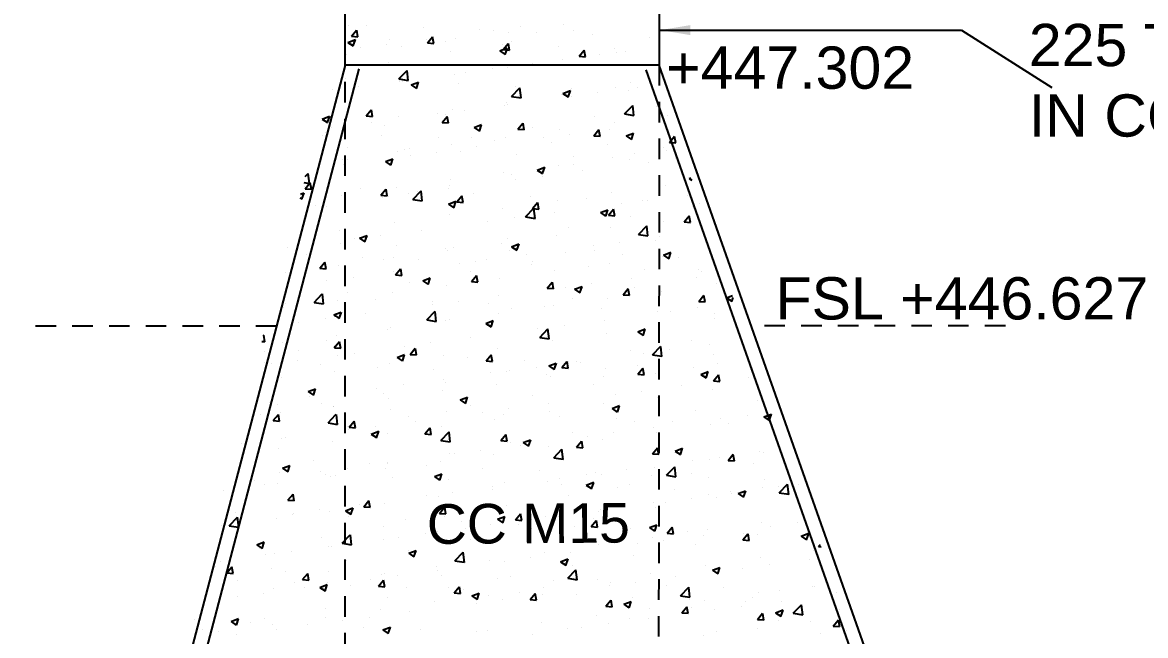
# Model space of a CAD drawing. Header units: metres. Extents: x 323 to 450, y 282 to 479.
# Drawn here: x 360.17 to 367.11, y 295.3 to 299.09 of the extents above; entities that cross this region are included whole.
import ezdxf

# ---------------------------------------------------------------- set-up
doc = ezdxf.new("R2010")
doc.units = ezdxf.units.M
doc.header["$MEASUREMENT"] = 0
doc.linetypes.add('HIDDEN', pattern=[9.525, 6.35, -3.175])
for name, color, linetype in [('DIMENSION', 255, 'Continuous'), ('DRAWING', 7, 'Continuous'), ('HATCH', 7, 'Continuous'), ('TEXT', 255, 'Continuous')]:
    doc.layers.add(name, color=color, linetype=linetype)
doc.styles.get("Standard").update_dxf_attribs({"font": 'arial.ttf'})
doc.dimstyles.get("Standard").update_dxf_attribs({"dimtxt": 0.18, "dimasz": 0.1875, "dimexe": 0.18, "dimexo": 0.0625, "dimgap": 0.09, "dimtad": 0, "dimtih": 1, "dimtoh": 1, "dimdec": 4, "dimzin": 0, "dimdsep": 46, "dimtxsty": 'Standard', "dimcen": 0.09, "dimadec": 0, "dimazin": 0, "dimtfac": 1, "dimtdec": 4, "dimtofl": 0, "dimtmove": 0, "dimatfit": 3, "dimfxl": 1, "dimtolj": 1, "dimtzin": 0, "dimarcsym": 0})

msp = doc.modelspace()

# ---------------------------------------------------------------- linework, layer by layer
at = {"layer": 'DRAWING', "linetype": 'HIDDEN', "ltscale": 0.02}
for p, q in [((362.16654, 291.32703), (362.16654, 298.82224)), ((364.10803, 298.82224), (364.09926, 291.32703))]:
    msp.add_line(p, q, dxfattribs=at)
at = {"layer": 'DRAWING', "ltscale": 0.02}
msp.add_lwpolyline([(362.16654, 299.33029), (364.10803, 299.33029), (364.10803, 298.82224), (362.16654, 298.82224)], close=True, dxfattribs=at)
for points in [[(362.16654, 298.82224), (360.19596, 291.32703)], [(362.25175, 298.79983), (360.28118, 291.30463)], [(366.75482, 291.32703), (364.10803, 298.82224)], [(366.67281, 291.29807), (364.02601, 298.79327)]]:
    msp.add_lwpolyline(points, dxfattribs=at)
at = {"layer": 'DRAWING', "linetype": 'HIDDEN', "ltscale": 0.02}
for points in [[(361.74252, 297.20946), (360.17249, 297.20946)], [(366.24699, 297.21114), (364.67695, 297.21114)]]:
    msp.add_lwpolyline(points, dxfattribs=at)
at = {"layer": 'HATCH', "ltscale": 0.02}
for p, q in [((363.51793, 299.07453), (363.51793, 299.07453)), ((362.1855, 299.06843), (362.1855, 299.06843)), ((362.20631, 299.00013), (362.23781, 299.03767)), ((362.24576, 298.99622), (362.2382, 299.03717)), ((362.30169, 299.06912), (362.30169, 299.06912)), ((362.65042, 299.05438), (362.65042, 299.05438)), ((362.99916, 299.03965), (362.99916, 299.03965)), ((363.08401, 299.03641), (363.08401, 299.03641)), ((363.17862, 299.02555), (363.17862, 299.02555)), ((363.24756, 299.05794), (363.24756, 299.05794)), ((363.34789, 299.02492), (363.34789, 299.02492)), ((363.57795, 299.036), (363.57795, 299.036)), ((363.69663, 299.01018), (363.69663, 299.01018)), ((362.18422, 298.96268), (362.22996, 298.98024)), ((362.18422, 298.96268), (362.21672, 298.94076)), ((362.20631, 299.00013), (362.24536, 298.99672)), ((362.21711, 298.94026), (362.23036, 298.97974)), ((362.42402, 298.94952), (362.42402, 298.94952)), ((362.43943, 298.98137), (362.43943, 298.98137)), ((362.51323, 298.93773), (362.51323, 298.93773)), ((362.67144, 298.9821), (362.67144, 298.9821)), ((362.67488, 298.95914), (362.70638, 298.99667)), ((362.67488, 298.95914), (362.71393, 298.95572)), ((362.71433, 298.95522), (362.70677, 298.99617)), ((362.78816, 298.96663), (362.78816, 298.96663)), ((362.84865, 298.98373), (362.84865, 298.98373)), ((363.1369, 298.9519), (363.1369, 298.9519)), ((363.14345, 298.91814), (363.17495, 298.95568)), ((363.1829, 298.91423), (363.17535, 298.95517)), ((363.19696, 298.97061), (363.19696, 298.97061)), ((363.48563, 298.93716), (363.48563, 298.93716)), ((364.04536, 298.99545), (364.04536, 298.99545)), ((362.17392, 298.88875), (362.17392, 298.88875)), ((362.26048, 298.92799), (362.26048, 298.92799)), ((362.81598, 298.90521), (362.81598, 298.90521)), ((363.12307, 298.91036), (363.16881, 298.92792)), ((363.12307, 298.91036), (363.15556, 298.88844)), ((363.14346, 298.91814), (363.1825, 298.91473)), ((363.15596, 298.88794), (363.16921, 298.92742)), ((363.61203, 298.87715), (363.64352, 298.91468)), ((363.61203, 298.87715), (363.65107, 298.87373)), ((363.65147, 298.87323), (363.64392, 298.91418)), ((363.73569, 298.88717), (363.73569, 298.88717)), ((363.83437, 298.92243), (363.83437, 298.92243)), ((363.8454, 298.90306), (363.8454, 298.90306)), ((363.89924, 298.9087), (363.89924, 298.9087)), ((362.435, 298.83981), (362.435, 298.83981)), ((363.0757, 298.80028), (363.0757, 298.80028)), ((363.17068, 298.80808), (363.17068, 298.80808)), ((363.32312, 298.83286), (363.32312, 298.83286)), ((363.50998, 298.85706), (363.50998, 298.85706)), ((362.17171, 298.73705), (362.17171, 298.73705)), ((362.49841, 298.73656), (362.54929, 298.78959)), ((362.49841, 298.73656), (362.55651, 298.72755)), ((362.55691, 298.72707), (362.54969, 298.78912)), ((362.8407, 298.76626), (362.8407, 298.76626)), ((362.91216, 298.77875), (362.91216, 298.77875)), ((362.08862, 298.67033), (362.08862, 298.67033)), ((362.16598, 298.67128), (362.16598, 298.67128)), ((362.25216, 298.69186), (362.25216, 298.69186)), ((362.49958, 298.72443), (362.49958, 298.72443)), ((362.50528, 298.72026), (362.50528, 298.72026)), ((362.52045, 298.72232), (362.52045, 298.72232)), ((362.57417, 298.69966), (362.61991, 298.71722)), ((362.57417, 298.69966), (362.60666, 298.67774)), ((362.60706, 298.67724), (362.62031, 298.71672)), ((362.86918, 298.70758), (362.86918, 298.70758)), ((363.19562, 298.62843), (363.2465, 298.68146)), ((363.21792, 298.69285), (363.21792, 298.69285)), ((363.25412, 298.61894), (363.2469, 298.68099)), ((363.51301, 298.64734), (363.55876, 298.6649)), ((363.54591, 298.62492), (363.55915, 298.6644)), ((363.56665, 298.67811), (363.56665, 298.67811)), ((363.83746, 298.68559), (363.83746, 298.68559)), ((363.91539, 298.66338), (363.91539, 298.66338)), ((363.93196, 298.71161), (363.93196, 298.71161)), ((363.9748, 298.68361), (363.9748, 298.68361)), ((363.16273, 298.59061), (363.16273, 298.59061)), ((363.19562, 298.62843), (363.25372, 298.61942)), ((363.50204, 298.63959), (363.50204, 298.63959)), ((363.51301, 298.64734), (363.54551, 298.62542)), ((363.55098, 298.64622), (363.55098, 298.64622)), ((363.56384, 298.62951), (363.56384, 298.62951)), ((363.72738, 298.65104), (363.72738, 298.65104)), ((362.29696, 298.50874), (362.32845, 298.54628)), ((362.3364, 298.50482), (362.32885, 298.54577)), ((362.7403, 298.52109), (362.7403, 298.52109)), ((362.83276, 298.54879), (362.83276, 298.54879)), ((362.90384, 298.54262), (362.90384, 298.54262)), ((363.15126, 298.57519), (363.15126, 298.57519)), ((363.16999, 298.58082), (363.16999, 298.58082)), ((363.89282, 298.5203), (363.94371, 298.57333)), ((363.89282, 298.5203), (363.95092, 298.51129)), ((363.95132, 298.51081), (363.94411, 298.57286)), ((364.08849, 298.56817), (364.08849, 298.56817)), ((362.02527, 298.48896), (362.07101, 298.50651)), ((362.02527, 298.48896), (362.05776, 298.46704)), ((362.05816, 298.46654), (362.07141, 298.50602)), ((362.15804, 298.45381), (362.15804, 298.45381)), ((362.29696, 298.50874), (362.336, 298.50533)), ((362.32772, 298.46677), (362.32772, 298.46677)), ((362.40803, 298.45003), (362.40803, 298.45003)), ((362.49734, 298.50279), (362.49734, 298.50279)), ((362.76553, 298.46775), (362.79702, 298.50528)), ((362.76553, 298.46775), (362.80457, 298.46433)), ((362.78901, 298.51542), (362.78901, 298.51542)), ((362.80497, 298.46383), (362.79742, 298.50478)), ((362.96411, 298.43664), (363.00986, 298.4542)), ((362.99701, 298.41422), (363.01025, 298.4537)), ((363.2341, 298.42675), (363.26559, 298.46429)), ((363.27354, 298.42283), (363.26599, 298.46378)), ((363.70751, 298.50278), (363.70751, 298.50278)), ((363.82951, 298.46811), (363.82951, 298.46811)), ((364.15949, 298.50994), (364.15949, 298.50994)), ((362.02704, 298.38463), (362.02704, 298.38463)), ((362.0445, 298.40323), (362.0445, 298.40323)), ((362.0803, 298.4342), (362.0803, 298.4342)), ((362.39323, 298.38849), (362.39323, 298.38849)), ((362.96411, 298.43664), (362.99661, 298.41472)), ((363.2341, 298.42675), (363.27315, 298.42334)), ((363.32653, 298.43738), (363.32653, 298.43738)), ((363.4941, 298.42212), (363.4941, 298.42212)), ((363.55552, 298.39338), (363.55552, 298.39338)), ((363.70267, 298.38576), (363.73416, 298.42329)), ((363.70267, 298.38576), (363.74172, 298.38234)), ((363.74211, 298.38184), (363.73456, 298.42279)), ((363.80294, 298.42595), (363.80294, 298.42595)), ((363.90296, 298.38432), (363.9487, 298.40188)), ((363.90296, 298.38432), (363.93546, 298.3624)), ((363.93585, 298.3619), (363.9491, 298.40138)), ((364.17124, 298.34476), (364.20273, 298.3823)), ((364.21068, 298.34084), (364.20313, 298.38179)), ((362.18224, 298.31548), (362.18224, 298.31548)), ((362.74197, 298.37376), (362.74197, 298.37376)), ((362.82481, 298.33131), (362.82481, 298.33131)), ((362.94554, 298.37198), (362.94554, 298.37198)), ((362.9794, 298.31753), (362.9794, 298.31753)), ((363.0907, 298.35902), (363.0907, 298.35902)), ((363.15479, 298.37313), (363.15479, 298.37313)), ((363.39198, 298.37185), (363.39198, 298.37185)), ((363.43944, 298.34429), (363.43944, 298.34429)), ((363.78817, 298.32956), (363.78817, 298.32956)), ((364.13691, 298.31482), (364.13691, 298.31482)), ((364.17124, 298.34476), (364.21029, 298.34135)), ((362.18358, 298.24119), (362.18358, 298.24119)), ((362.41521, 298.22593), (362.46096, 298.24349)), ((362.44811, 298.20352), (362.46135, 298.24299)), ((362.4894, 298.28532), (362.4894, 298.28532)), ((362.53098, 298.30074), (362.53098, 298.30074)), ((362.56456, 298.30659), (362.56456, 298.30659)), ((362.56844, 298.26343), (362.56844, 298.26343)), ((362.73198, 298.28496), (362.73198, 298.28496)), ((362.87971, 298.28601), (362.87971, 298.28601)), ((363.22845, 298.27127), (363.22845, 298.27127)), ((363.57718, 298.25654), (363.57718, 298.25654)), ((363.82157, 298.25064), (363.82157, 298.25064)), ((363.92592, 298.2418), (363.92592, 298.2418)), ((363.957, 298.27416), (363.957, 298.27416)), ((364.15154, 298.29246), (364.15154, 298.29246)), ((364.2072, 298.24414), (364.2072, 298.24414)), ((362.15009, 298.23633), (362.15009, 298.23633)), ((362.15586, 298.20911), (362.15586, 298.20911)), ((362.41521, 298.22593), (362.44771, 298.20402)), ((363.35406, 298.17361), (363.3998, 298.19117)), ((363.35406, 298.17361), (363.38656, 298.1517)), ((363.38695, 298.1512), (363.4002, 298.19067)), ((363.48615, 298.20464), (363.48615, 298.20464)), ((363.57602, 298.20876), (363.57602, 298.20876)), ((364.04366, 298.22261), (364.04366, 298.22261)), ((361.92041, 298.13416), (361.9387, 298.15322)), ((361.94632, 298.0907), (361.9391, 298.15275)), ((362.81687, 298.11384), (362.81687, 298.11384)), ((363.14685, 298.15566), (363.14685, 298.15566)), ((363.19504, 298.14337), (363.19504, 298.14337)), ((363.22012, 298.11419), (363.22012, 298.11419)), ((363.38366, 298.13572), (363.38366, 298.13572)), ((363.63108, 298.16829), (363.63108, 298.16829)), ((364.29291, 298.12129), (364.30353, 298.12537)), ((364.29291, 298.12129), (364.30874, 298.11061)), ((361.8917, 298.02498), (361.91206, 298.03279)), ((361.89921, 297.99281), (361.91245, 298.03229)), ((361.91055, 298.09667), (361.94592, 298.09118)), ((361.91453, 298.07116), (361.91453, 298.07116)), ((361.91903, 298.05835), (361.95052, 298.09588)), ((361.91903, 298.05835), (361.95808, 298.05493)), ((361.95847, 298.05443), (361.95092, 298.09538)), ((362.26326, 298.05643), (362.26326, 298.05643)), ((362.3876, 298.01735), (362.41909, 298.05488)), ((362.42704, 298.01343), (362.41949, 298.05438)), ((362.48145, 298.06784), (362.48145, 298.06784)), ((362.58502, 297.99206), (362.63591, 298.04509)), ((362.612, 298.04169), (362.612, 298.04169)), ((362.64352, 297.98257), (362.6363, 298.04462)), ((362.80754, 298.05987), (362.80754, 298.05987)), ((362.81405, 298.07797), (362.81405, 298.07797)), ((363.81362, 298.03317), (363.81362, 298.03317)), ((364.1436, 298.07499), (364.1436, 298.07499)), ((361.8857, 298.00215), (361.89881, 297.99331)), ((362.14215, 298.01886), (362.14215, 298.01886)), ((362.3876, 298.01735), (362.42665, 298.01393)), ((362.39658, 298.00577), (362.39658, 298.00577)), ((362.43307, 298.01257), (362.43307, 298.01257)), ((362.56012, 298.0273), (362.56012, 298.0273)), ((362.58502, 297.99206), (362.64312, 297.98305)), ((362.80516, 297.96291), (362.8509, 297.98047)), ((362.80516, 297.96291), (362.83766, 297.94099)), ((362.83805, 297.94049), (362.8513, 297.97997)), ((362.85617, 297.97636), (362.88766, 298.01389)), ((362.85617, 297.97636), (362.89522, 297.97294)), ((362.89561, 297.97244), (362.88806, 298.01339)), ((362.96073, 298.02696), (362.96073, 298.02696)), ((363.30947, 298.01222), (363.30947, 298.01222)), ((363.32474, 297.93536), (363.35624, 297.97289)), ((363.36419, 297.93144), (363.35663, 297.97239)), ((363.47821, 297.98717), (363.47821, 297.98717)), ((363.6582, 297.99749), (363.6582, 297.99749)), ((363.8718, 297.96495), (363.8718, 297.96495)), ((364.00694, 297.98275), (364.00694, 297.98275)), ((364.03534, 297.98648), (364.03534, 297.98648)), ((364.28276, 298.01905), (364.28276, 298.01905)), ((364.35567, 297.96802), (364.35567, 297.96802)), ((361.984, 297.95145), (361.984, 297.95145)), ((362.05209, 297.94718), (362.05209, 297.94718)), ((362.80893, 297.89637), (362.80893, 297.89637)), ((363.1389, 297.93819), (363.1389, 297.93819)), ((363.28223, 297.88393), (363.33311, 297.93696)), ((363.32474, 297.93536), (363.36379, 297.93195)), ((363.34073, 297.87444), (363.33351, 297.93648)), ((363.45922, 297.91063), (363.45922, 297.91063)), ((363.74401, 297.91059), (363.78975, 297.92815)), ((363.74401, 297.91059), (363.7765, 297.88867)), ((363.7769, 297.88817), (363.79015, 297.92765)), ((363.79331, 297.89437), (363.82481, 297.9319)), ((363.79331, 297.89437), (363.83236, 297.89095)), ((363.83276, 297.89045), (363.8252, 297.9314)), ((364.31102, 297.94977), (364.31102, 297.94977)), ((362.47351, 297.85037), (362.47351, 297.85037)), ((363.04826, 297.85653), (363.04826, 297.85653)), ((363.2118, 297.87806), (363.2118, 297.87806)), ((363.28223, 297.88393), (363.34033, 297.87492)), ((363.93003, 297.88437), (363.93003, 297.88437)), ((363.97943, 297.7758), (364.03032, 297.82883)), ((364.03793, 297.76631), (364.03072, 297.82835)), ((364.13566, 297.85752), (364.13566, 297.85752)), ((364.26188, 297.85337), (364.29338, 297.8909)), ((364.26188, 297.85337), (364.30093, 297.84996)), ((364.30133, 297.84945), (364.29377, 297.8904)), ((362.13421, 297.80139), (362.13421, 297.80139)), ((362.25626, 297.75221), (362.302, 297.76977)), ((362.28915, 297.72979), (362.3024, 297.76927)), ((362.38827, 297.76964), (362.38827, 297.76964)), ((362.63568, 297.80221), (362.63568, 297.80221)), ((363.47026, 297.7697), (363.47026, 297.7697)), ((363.54905, 297.81897), (363.54905, 297.81897)), ((363.80568, 297.8157), (363.80568, 297.8157)), ((363.97943, 297.7758), (364.03754, 297.76679)), ((364.1109, 297.76139), (364.1109, 297.76139)), ((361.81215, 297.69379), (361.81215, 297.69379)), ((362.13605, 297.7226), (362.13605, 297.7226)), ((362.22472, 297.74811), (362.22472, 297.74811)), ((362.25626, 297.75221), (362.28876, 297.73029)), ((362.48478, 297.70787), (362.48478, 297.70787)), ((362.78708, 297.68818), (362.78708, 297.68818)), ((362.83352, 297.69313), (362.83352, 297.69313)), ((363.13096, 297.72072), (363.13096, 297.72072)), ((363.16807, 297.75358), (363.16807, 297.75358)), ((363.19511, 297.69989), (363.24085, 297.71745)), ((363.19511, 297.69989), (363.2276, 297.67797)), ((363.228, 297.67747), (363.24125, 297.71695)), ((363.69994, 297.70729), (363.69994, 297.70729)), ((363.86349, 297.72882), (363.86349, 297.72882)), ((364.08657, 297.74093), (364.08657, 297.74093)), ((361.92505, 297.64959), (361.92505, 297.64959)), ((362.27379, 297.63485), (362.27379, 297.63485)), ((362.4061, 297.62278), (362.4061, 297.62278)), ((362.46557, 297.6329), (362.46557, 297.6329)), ((362.62252, 297.62012), (362.62252, 297.62012)), ((362.80098, 297.6789), (362.80098, 297.6789)), ((363.03995, 297.6204), (363.03995, 297.6204)), ((363.18225, 297.6784), (363.18225, 297.6784)), ((363.28736, 297.65297), (363.28736, 297.65297)), ((363.53099, 297.66367), (363.53099, 297.66367)), ((363.70558, 297.67554), (363.70558, 297.67554)), ((363.87972, 297.64893), (363.87972, 297.64893)), ((364.12771, 297.64004), (364.12771, 297.64004)), ((364.13396, 297.64757), (364.1797, 297.66513)), ((364.13396, 297.64757), (364.16645, 297.62565)), ((364.16685, 297.62515), (364.18009, 297.66463)), ((364.22846, 297.6342), (364.22846, 297.6342)), ((362.00967, 297.56695), (362.04117, 297.60449)), ((362.00967, 297.56695), (362.04872, 297.56354)), ((362.02512, 297.55739), (362.02512, 297.55739)), ((362.04912, 297.56304), (362.04156, 297.60399)), ((362.12626, 297.58392), (362.12626, 297.58392)), ((362.47824, 297.52596), (362.50974, 297.56349)), ((362.51769, 297.52204), (362.51013, 297.56299)), ((362.87641, 297.59887), (362.87641, 297.59887)), ((362.97126, 297.60538), (362.97126, 297.60538)), ((363.31999, 297.59065), (363.31999, 297.59065)), ((363.3246, 297.61014), (363.3246, 297.61014)), ((363.46232, 297.55222), (363.46232, 297.55222)), ((363.66873, 297.57591), (363.66873, 297.57591)), ((363.79774, 297.59822), (363.79774, 297.59822)), ((364.01746, 297.56118), (364.01746, 297.56118)), ((364.35162, 297.55805), (364.35162, 297.55805)), ((364.3662, 297.54644), (364.3662, 297.54644)), ((361.79629, 297.54209), (361.79629, 297.54209)), ((362.05287, 297.49045), (362.05287, 297.49045)), ((362.21641, 297.51198), (362.21641, 297.51198)), ((362.46383, 297.54455), (362.46383, 297.54455)), ((362.47824, 297.52596), (362.51729, 297.52254)), ((362.56263, 297.47935), (362.56263, 297.47935)), ((362.64621, 297.48919), (362.69195, 297.50674)), ((362.64621, 297.48919), (362.6787, 297.46727)), ((362.6791, 297.46677), (362.69235, 297.50625)), ((362.94362, 297.54474), (362.94362, 297.54474)), ((362.94681, 297.48496), (362.97831, 297.5225)), ((362.94681, 297.48496), (362.98586, 297.48155)), ((362.98626, 297.48105), (362.9787, 297.522)), ((363.12302, 297.50324), (363.12302, 297.50324)), ((363.41538, 297.44397), (363.44688, 297.4815)), ((363.45483, 297.44005), (363.44727, 297.481)), ((363.93904, 297.50373), (363.93904, 297.50373)), ((364.33606, 297.51231), (364.33606, 297.51231)), ((361.97443, 297.35569), (362.02531, 297.40872)), ((362.03293, 297.3462), (362.02571, 297.40824)), ((362.18165, 297.41395), (362.18165, 297.41395)), ((362.45762, 297.41542), (362.45762, 297.41542)), ((362.79304, 297.46142), (362.79304, 297.46142)), ((363.41539, 297.44397), (363.45443, 297.44055)), ((363.52809, 297.44963), (363.52809, 297.44963)), ((363.58506, 297.43687), (363.6308, 297.45442)), ((363.58506, 297.43687), (363.61755, 297.41495)), ((363.61795, 297.41445), (363.63119, 297.45393)), ((363.69163, 297.47116), (363.69163, 297.47116)), ((363.88396, 297.40298), (363.91545, 297.44051)), ((363.9234, 297.39906), (363.91585, 297.44001)), ((363.95508, 297.44692), (363.95508, 297.44692)), ((364.11977, 297.42257), (364.11977, 297.42257)), ((364.45907, 297.47155), (364.45907, 297.47155)), ((361.80067, 297.34855), (361.80067, 297.34855)), ((361.97443, 297.35569), (362.03253, 297.34668)), ((362.00608, 297.39054), (362.00608, 297.39054)), ((362.11832, 297.36644), (362.11832, 297.36644)), ((362.35481, 297.3758), (362.35481, 297.3758)), ((362.70355, 297.36107), (362.70355, 297.36107)), ((362.70455, 297.34121), (362.70455, 297.34121)), ((362.86809, 297.36274), (362.86809, 297.36274)), ((363.05228, 297.34633), (363.05228, 297.34633)), ((363.11551, 297.39531), (363.11551, 297.39531)), ((363.57409, 297.38152), (363.57409, 297.38152)), ((363.78979, 297.38075), (363.78979, 297.38075)), ((363.88396, 297.40298), (363.923, 297.39956)), ((364.35253, 297.36198), (364.38402, 297.39951)), ((364.35253, 297.36198), (364.39157, 297.35856)), ((364.39197, 297.35806), (364.38442, 297.39901)), ((364.5239, 297.38455), (364.56022, 297.39849)), ((364.5239, 297.38455), (364.5564, 297.36263)), ((364.55679, 297.36213), (364.56472, 297.38574)), ((361.78834, 297.32462), (361.78834, 297.32462)), ((362.09731, 297.27848), (362.10756, 297.28242)), ((362.09731, 297.27848), (362.10756, 297.27157)), ((362.10756, 297.28242), (362.14305, 297.29604)), ((362.10756, 297.27157), (362.1298, 297.25656)), ((362.1302, 297.25607), (362.14345, 297.29554)), ((362.29197, 297.28689), (362.29197, 297.28689)), ((362.67163, 297.24756), (362.72252, 297.30059)), ((362.73013, 297.23807), (362.72292, 297.30011)), ((363.11507, 297.28577), (363.11507, 297.28577)), ((363.19311, 297.31612), (363.19311, 297.31612)), ((363.40102, 297.3316), (363.40102, 297.3316)), ((363.45438, 297.33475), (363.45438, 297.33475)), ((363.74975, 297.31686), (363.74975, 297.31686)), ((364.09849, 297.30213), (364.09849, 297.30213)), ((364.17977, 297.30039), (364.17977, 297.30039)), ((364.34331, 297.32192), (364.34331, 297.32192)), ((364.44722, 297.28739), (364.44722, 297.28739)), ((361.88101, 297.23279), (361.88101, 297.23279)), ((362.04455, 297.25432), (362.04455, 297.25432)), ((362.67163, 297.24756), (362.72973, 297.23855)), ((362.7851, 297.24395), (362.7851, 297.24395)), ((362.81213, 297.25073), (362.81213, 297.25073)), ((363.03616, 297.22616), (363.0819, 297.24372)), ((363.03616, 297.22616), (363.06865, 297.20424)), ((363.06905, 297.20375), (363.08229, 297.24322)), ((363.51977, 297.2135), (363.51977, 297.2135)), ((363.76719, 297.24607), (363.76719, 297.24607)), ((364.11183, 297.2051), (364.11183, 297.2051)), ((364.45113, 297.25408), (364.45113, 297.25408)), ((361.66251, 297.15322), (361.66324, 297.15409)), ((361.67119, 297.11264), (361.66363, 297.15359)), ((362.11037, 297.14897), (362.11037, 297.14897)), ((362.43114, 297.18533), (362.43114, 297.18533)), ((362.44968, 297.19795), (362.44968, 297.19795)), ((362.94365, 297.13765), (362.94365, 297.13765)), ((363.35623, 297.19197), (363.35623, 297.19197)), ((363.36884, 297.13943), (363.41972, 297.19246)), ((363.36884, 297.13943), (363.42694, 297.13042)), ((363.42734, 297.12994), (363.42012, 297.19198)), ((363.78185, 297.16328), (363.78185, 297.16328)), ((363.975, 297.17384), (364.02074, 297.1914)), ((363.975, 297.17384), (364.0075, 297.15193)), ((364.00789, 297.15143), (364.02114, 297.1909)), ((361.65239, 297.11475), (361.67079, 297.11314)), ((361.7804, 297.10715), (361.7804, 297.10715)), ((362.05016, 297.11993), (362.05016, 297.11993)), ((362.10031, 297.07556), (362.10756, 297.0842)), ((362.10032, 297.07556), (362.10756, 297.07493)), ((362.10756, 297.0842), (362.13181, 297.1131)), ((362.10756, 297.07493), (362.13936, 297.07215)), ((362.13976, 297.07164), (362.1322, 297.11259)), ((362.53269, 297.08355), (362.53269, 297.08355)), ((362.56889, 297.03457), (362.60038, 297.0721)), ((362.60833, 297.03065), (362.60078, 297.0716)), ((362.69623, 297.10508), (362.69623, 297.10508)), ((363.10713, 297.0683), (363.10713, 297.0683)), ((363.44643, 297.11728), (363.44643, 297.11728)), ((364.06605, 297.0313), (364.11693, 297.08433)), ((364.12455, 297.02181), (364.11733, 297.08385)), ((364.17145, 297.06426), (364.17145, 297.06426)), ((364.30909, 297.12253), (364.30909, 297.12253)), ((364.41887, 297.09683), (364.41887, 297.09683)), ((361.66918, 297.05454), (361.66918, 297.05454)), ((361.87269, 296.99666), (361.87269, 296.99666)), ((361.87886, 297.05671), (361.87886, 297.05671)), ((362.12011, 297.02923), (362.12011, 297.02923)), ((362.22759, 297.04198), (362.22759, 297.04198)), ((362.48726, 297.01546), (362.533, 297.03302)), ((362.48726, 297.01546), (362.51975, 296.99354)), ((362.52015, 296.99304), (362.53339, 297.03252)), ((362.56889, 297.03457), (362.60793, 297.03115)), ((362.57633, 297.02724), (362.57633, 297.02724)), ((362.77715, 297.02648), (362.77715, 297.02648)), ((362.92506, 297.01251), (362.92506, 297.01251)), ((363.03746, 296.99357), (363.06895, 297.03111)), ((363.03746, 296.99357), (363.0765, 296.99016)), ((363.0769, 296.98965), (363.06935, 297.0306)), ((363.2738, 296.99778), (363.2738, 296.99778)), ((363.54712, 296.99173), (363.54712, 296.99173)), ((363.92811, 297.05713), (363.92811, 297.05713)), ((364.00791, 297.04273), (364.00791, 297.04273)), ((364.06605, 297.0313), (364.12415, 297.02229)), ((364.44319, 297.03661), (364.44319, 297.03661)), ((361.66787, 296.9837), (361.66787, 296.9837)), ((361.70915, 296.97512), (361.70915, 296.97512)), ((362.0166, 296.96896), (362.0166, 296.96896)), ((362.10243, 296.9315), (362.10243, 296.9315)), ((362.36534, 296.95423), (362.36534, 296.95423)), ((362.44173, 296.98048), (362.44173, 296.98048)), ((362.71407, 296.93949), (362.71407, 296.93949)), ((363.06281, 296.92476), (363.06281, 296.92476)), ((363.16614, 296.92634), (363.16614, 296.92634)), ((363.18437, 296.93431), (363.18437, 296.93431)), ((363.34791, 296.95584), (363.34791, 296.95584)), ((363.4261, 296.96314), (363.47184, 296.9807)), ((363.4261, 296.96314), (363.4586, 296.94122)), ((363.45899, 296.94072), (363.47224, 296.9802)), ((363.50603, 296.95258), (363.53752, 296.99011)), ((363.50603, 296.95258), (363.54508, 296.94916)), ((363.54547, 296.94866), (363.53792, 296.98961)), ((363.59533, 296.98841), (363.59533, 296.98841)), ((363.62253, 296.98304), (363.62253, 296.98304)), ((363.77391, 296.9458), (363.77391, 296.9458)), ((363.97127, 296.96831), (363.97127, 296.96831)), ((363.9746, 296.91158), (364.00609, 296.94912)), ((364.01404, 296.90766), (364.00649, 296.94861)), ((364.10388, 296.98763), (364.10388, 296.98763)), ((364.32, 296.95357), (364.32, 296.95357)), ((364.36495, 296.91082), (364.41069, 296.92838)), ((364.39784, 296.8884), (364.41109, 296.92788)), ((364.46562, 296.97909), (364.46562, 296.97909)), ((364.66874, 296.93884), (364.66874, 296.93884)), ((361.77245, 296.88968), (361.77245, 296.88968)), ((362.77179, 296.87999), (362.77179, 296.87999)), ((362.78516, 296.86094), (362.78516, 296.86094)), ((363.41154, 296.91002), (363.41154, 296.91002)), ((363.43849, 296.89981), (363.43849, 296.89981)), ((363.76028, 296.89529), (363.76028, 296.89529)), ((363.9746, 296.91158), (364.01365, 296.90817)), ((364.08464, 296.91369), (364.08464, 296.91369)), ((364.10901, 296.88055), (364.10901, 296.88055)), ((364.36495, 296.91082), (364.39744, 296.8889)), ((364.44317, 296.87059), (364.47466, 296.90812)), ((364.44317, 296.87059), (364.48222, 296.86717)), ((364.45775, 296.86582), (364.45775, 296.86582)), ((364.48261, 296.86667), (364.47506, 296.90762)), ((364.65959, 296.89349), (364.65959, 296.89349)), ((361.93836, 296.80476), (361.9841, 296.82232)), ((361.93836, 296.80476), (361.97085, 296.78284)), ((361.97125, 296.78234), (361.98449, 296.82182)), ((362.36083, 296.82588), (362.36083, 296.82588)), ((362.40417, 296.79554), (362.40417, 296.79554)), ((362.52437, 296.84742), (362.52437, 296.84742)), ((362.76921, 296.809), (362.76921, 296.809)), ((363.09918, 296.85083), (363.09918, 296.85083)), ((363.70366, 296.84829), (363.70366, 296.84829)), ((363.83605, 296.78507), (363.83605, 296.78507)), ((363.99959, 296.8066), (363.99959, 296.8066)), ((364.24701, 296.83917), (364.24701, 296.83917)), ((364.43524, 296.81913), (364.43524, 296.81913)), ((361.70084, 296.73899), (361.70084, 296.73899)), ((361.74889, 296.72465), (361.74889, 296.72465)), ((361.94825, 296.77157), (361.94825, 296.77157)), ((362.02319, 296.73015), (362.02319, 296.73015)), ((362.09449, 296.71403), (362.09449, 296.71403)), ((362.43379, 296.76301), (362.43379, 296.76301)), ((362.8772, 296.75244), (362.92294, 296.77)), ((362.8772, 296.75244), (362.9097, 296.73052)), ((362.91009, 296.73002), (362.92334, 296.7695)), ((362.94169, 296.7175), (362.94169, 296.7175)), ((363.32268, 296.7829), (363.32268, 296.7829)), ((363.42347, 296.73075), (363.42347, 296.73075)), ((363.76596, 296.72833), (363.76596, 296.72833)), ((363.81605, 296.70012), (363.86179, 296.71768)), ((363.84894, 296.6777), (363.86219, 296.71718)), ((364.09594, 296.77015), (364.09594, 296.77015)), ((364.71512, 296.75047), (364.71512, 296.75047)), ((361.64221, 296.66475), (361.64221, 296.66475)), ((361.72239, 296.62517), (361.75388, 296.6627)), ((361.76183, 296.62125), (361.75428, 296.6622)), ((361.76451, 296.6722), (361.76451, 296.6722)), ((362.06104, 296.61119), (362.10756, 296.65968)), ((362.09762, 296.70991), (362.09762, 296.70991)), ((362.10756, 296.65968), (362.11192, 296.66422)), ((362.11954, 296.6017), (362.11232, 296.66374)), ((362.44636, 296.69518), (362.44636, 296.69518)), ((362.56071, 296.6521), (362.56071, 296.6521)), ((362.79509, 296.68044), (362.79509, 296.68044)), ((363.01251, 296.67664), (363.01251, 296.67664)), ((363.14383, 296.66571), (363.14383, 296.66571)), ((363.17605, 296.69818), (363.17605, 296.69818)), ((363.43054, 296.68233), (363.43054, 296.68233)), ((363.49256, 296.65097), (363.49256, 296.65097)), ((363.81605, 296.70012), (363.84855, 296.6782)), ((364.33414, 296.68507), (364.33414, 296.68507)), ((364.65127, 296.65736), (364.65127, 296.65736)), ((364.7549, 296.6478), (364.80064, 296.66536)), ((364.7549, 296.6478), (364.78739, 296.62588)), ((364.76272, 296.64766), (364.76272, 296.64766)), ((364.78779, 296.62538), (364.80103, 296.66486)), ((361.72239, 296.62517), (361.76144, 296.62175)), ((362.06104, 296.61119), (362.10756, 296.60397)), ((362.10756, 296.60397), (362.11914, 296.60218)), ((362.17973, 296.58671), (362.17973, 296.58671)), ((362.19096, 296.58417), (362.22245, 296.6217)), ((362.19096, 296.58417), (362.23001, 296.58076)), ((362.2304, 296.58025), (362.22285, 296.6212)), ((362.35252, 296.58975), (362.35252, 296.58975)), ((362.59993, 296.62233), (362.59993, 296.62233)), ((362.65953, 296.54318), (362.69102, 296.58071)), ((362.69897, 296.53926), (362.69142, 296.58021)), ((362.76126, 296.59153), (362.76126, 296.59153)), ((363.09124, 296.63335), (363.09124, 296.63335)), ((363.8413, 296.63624), (363.8413, 296.63624)), ((363.95315, 296.61967), (363.95315, 296.61967)), ((364.07515, 296.58151), (364.07515, 296.58151)), ((364.19003, 296.6215), (364.19003, 296.6215)), ((364.4273, 296.60166), (364.4273, 296.60166)), ((364.48773, 296.63583), (364.48773, 296.63583)), ((364.53877, 296.60677), (364.53877, 296.60677)), ((361.7764, 296.51391), (361.7764, 296.51391)), ((361.79874, 296.52131), (361.79874, 296.52131)), ((362.18897, 296.56822), (362.18897, 296.56822)), ((362.3283, 296.54174), (362.37404, 296.55929)), ((362.3283, 296.54174), (362.3608, 296.51982)), ((362.36119, 296.51932), (362.37444, 296.5588)), ((362.42585, 296.54553), (362.42585, 296.54553)), ((362.65953, 296.54318), (362.69858, 296.53976)), ((362.75824, 296.50306), (362.80913, 296.55609)), ((362.81674, 296.49357), (362.80953, 296.55561)), ((363.1281, 296.50218), (363.15959, 296.53971)), ((363.16754, 296.49826), (363.15999, 296.53921)), ((363.26715, 296.48942), (363.31289, 296.50697)), ((363.30004, 296.467), (363.31329, 296.50647)), ((363.57217, 296.55428), (363.57217, 296.55428)), ((363.66419, 296.5274), (363.66419, 296.5274)), ((363.75802, 296.51086), (363.75802, 296.51086)), ((363.82773, 296.54894), (363.82773, 296.54894)), ((364.08799, 296.55268), (364.08799, 296.55268)), ((361.52898, 296.48133), (361.52898, 296.48133)), ((361.75657, 296.45473), (361.75657, 296.45473)), ((362.08654, 296.49655), (362.08654, 296.49655)), ((362.75824, 296.50306), (362.81635, 296.49405)), ((363.0042, 296.44051), (363.0042, 296.44051)), ((363.1281, 296.50218), (363.16715, 296.49877)), ((363.19119, 296.48888), (363.19119, 296.48888)), ((363.25161, 296.47309), (363.25161, 296.47309)), ((363.26715, 296.48942), (363.29965, 296.4675)), ((363.4226, 296.46486), (363.4226, 296.46486)), ((363.45545, 296.39493), (363.50633, 296.44796)), ((363.51395, 296.38544), (363.50673, 296.44748)), ((363.59667, 296.46119), (363.62817, 296.49872)), ((363.59667, 296.46119), (363.63572, 296.45777)), ((363.63611, 296.45727), (363.62856, 296.49822)), ((364.06524, 296.42019), (364.09674, 296.45773)), ((364.10469, 296.41627), (364.09713, 296.45722)), ((364.206, 296.4371), (364.25174, 296.45465)), ((364.206, 296.4371), (364.23849, 296.41518)), ((364.23889, 296.41468), (364.25213, 296.45415)), ((361.62167, 296.39082), (361.62167, 296.39082)), ((361.97041, 296.37609), (361.97041, 296.37609)), ((362.75332, 296.37406), (362.75332, 296.37406)), ((362.8102, 296.42349), (362.8102, 296.42349)), ((362.84065, 296.41898), (362.84065, 296.41898)), ((363.0833, 296.41588), (363.0833, 296.41588)), ((363.45545, 296.39493), (363.51355, 296.38592)), ((364.06524, 296.42019), (364.10429, 296.41678)), ((364.31587, 296.37816), (364.31587, 296.37816)), ((364.41935, 296.38419), (364.41935, 296.38419)), ((364.47941, 296.3997), (364.47941, 296.3997)), ((364.53381, 296.3792), (364.56531, 296.41673)), ((364.53381, 296.3792), (364.57286, 296.37578)), ((364.57326, 296.37528), (364.5657, 296.41623)), ((364.72683, 296.43227), (364.72683, 296.43227)), ((364.75477, 296.43019), (364.75477, 296.43019)), ((361.75941, 296.30307), (361.75941, 296.30307)), ((361.7794, 296.33103), (361.82515, 296.34859)), ((361.7794, 296.33103), (361.8119, 296.30911)), ((361.81229, 296.30862), (361.82554, 296.34809)), ((362.01712, 296.31056), (362.01712, 296.31056)), ((362.18066, 296.33209), (362.18066, 296.33209)), ((362.31914, 296.36135), (362.31914, 296.36135)), ((362.4179, 296.32806), (362.4179, 296.32806)), ((362.42808, 296.36467), (362.42808, 296.36467)), ((362.42922, 296.35809), (362.42922, 296.35809)), ((362.66788, 296.34662), (362.66788, 296.34662)), ((363.01661, 296.33189), (363.01661, 296.33189)), ((363.36535, 296.31715), (363.36535, 296.31715)), ((363.71408, 296.30242), (363.71408, 296.30242)), ((363.90329, 296.32385), (363.90329, 296.32385)), ((364.08005, 296.33521), (364.08005, 296.33521)), ((364.15266, 296.2868), (364.20354, 296.33983)), ((364.21116, 296.27731), (364.20394, 296.33935)), ((364.68815, 296.36068), (364.68815, 296.36068)), ((361.60454, 296.25625), (361.60454, 296.25625)), ((361.74862, 296.23726), (361.74862, 296.23726)), ((362.04824, 296.29269), (362.04824, 296.29269)), ((362.0786, 296.27908), (362.0786, 296.27908)), ((362.10815, 296.28834), (362.10815, 296.28834)), ((362.45688, 296.2736), (362.45688, 296.2736)), ((362.71825, 296.27871), (362.76399, 296.29627)), ((362.71825, 296.27871), (362.75075, 296.25679)), ((362.75114, 296.2563), (362.76439, 296.29577)), ((362.80562, 296.25887), (362.80562, 296.25887)), ((363.15435, 296.24413), (363.15435, 296.24413)), ((363.41466, 296.24739), (363.41466, 296.24739)), ((363.49233, 296.26974), (363.49233, 296.26974)), ((363.50309, 296.2294), (363.50309, 296.2294)), ((363.65588, 296.29127), (363.65588, 296.29127)), ((363.6571, 296.22639), (363.70284, 296.24395)), ((363.68999, 296.20398), (363.70323, 296.24345)), ((363.75007, 296.29339), (363.75007, 296.29339)), ((363.92618, 296.22989), (363.92618, 296.22989)), ((364.06282, 296.28768), (364.06282, 296.28768)), ((364.15266, 296.2868), (364.21076, 296.27779)), ((364.30716, 296.29528), (364.30716, 296.29528)), ((364.41155, 296.27295), (364.41155, 296.27295)), ((364.76029, 296.25821), (364.76029, 296.25821)), ((364.84986, 296.17867), (364.90075, 296.2317)), ((364.90836, 296.16918), (364.90114, 296.23122)), ((364.96755, 296.22892), (364.96755, 296.22892)), ((361.41321, 296.19126), (361.41321, 296.19126)), ((361.66725, 296.2273), (361.66725, 296.2273)), ((361.81303, 296.13377), (361.84452, 296.17131)), ((361.85247, 296.12986), (361.84492, 296.17081)), ((362.6688, 296.16132), (362.6688, 296.16132)), ((362.83234, 296.18285), (362.83234, 296.18285)), ((363.07535, 296.19841), (363.07535, 296.19841)), ((363.07976, 296.21543), (363.07976, 296.21543)), ((363.5452, 296.16449), (363.5452, 296.16449)), ((363.6571, 296.22639), (363.68959, 296.20447)), ((363.85182, 296.21466), (363.85182, 296.21466)), ((364.20056, 296.19993), (364.20056, 296.19993)), ((364.41141, 296.16672), (364.41141, 296.16672)), ((364.54929, 296.1852), (364.54929, 296.1852)), ((364.55497, 296.17461), (364.55497, 296.17461)), ((364.59594, 296.17407), (364.64168, 296.19163)), ((364.59594, 296.17407), (364.62844, 296.15215)), ((364.62883, 296.15165), (364.64208, 296.19113)), ((364.74683, 296.21271), (364.74683, 296.21271)), ((364.84468, 296.21724), (364.84468, 296.21724)), ((364.84986, 296.17867), (364.90796, 296.16966)), ((364.89803, 296.17046), (364.89803, 296.17046)), ((361.81303, 296.13377), (361.85208, 296.13036)), ((362.25622, 296.10701), (362.25622, 296.10701)), ((362.2816, 296.09278), (362.3131, 296.13031)), ((362.2816, 296.09278), (362.32065, 296.08936)), ((362.32104, 296.08886), (362.31349, 296.12981)), ((362.40996, 296.11059), (362.40996, 296.11059)), ((362.74538, 296.15659), (362.74538, 296.15659)), ((362.75017, 296.05179), (362.78167, 296.08932)), ((363.16421, 296.09909), (363.16421, 296.09909)), ((364.07211, 296.11774), (364.07211, 296.11774)), ((364.14401, 296.1205), (364.14401, 296.1205)), ((364.30756, 296.14203), (364.30756, 296.14203)), ((364.4637, 296.15185), (364.4637, 296.15185)), ((361.45044, 295.97482), (361.50133, 296.02785)), ((361.4917, 296.05876), (361.4917, 296.05876)), ((361.50894, 295.96533), (361.50172, 296.02737)), ((361.74068, 296.01979), (361.74068, 296.01979)), ((361.84044, 296.04402), (361.84044, 296.04402)), ((361.84526, 296.0529), (361.84526, 296.0529)), ((362.0088, 296.07443), (362.0088, 296.07443)), ((362.07066, 296.06161), (362.07066, 296.06161)), ((362.16935, 296.06801), (362.21509, 296.08557)), ((362.16935, 296.06801), (362.20185, 296.04609)), ((362.18917, 296.02929), (362.18917, 296.02929)), ((362.20224, 296.04559), (362.21549, 296.08507)), ((362.75017, 296.05179), (362.78922, 296.04837)), ((362.78962, 296.04787), (362.78206, 296.08882)), ((362.78323, 296.0337), (362.78323, 296.0337)), ((363.1082, 296.01569), (363.15394, 296.03325)), ((363.14109, 295.99327), (363.15433, 296.03275)), ((363.21874, 296.01079), (363.25024, 296.04832)), ((363.25819, 296.00687), (363.25063, 296.04782)), ((363.40671, 296.02992), (363.40671, 296.02992)), ((363.48402, 296.03361), (363.48402, 296.03361)), ((363.70173, 296.02105), (363.70173, 296.02105)), ((363.73144, 296.06619), (363.73144, 296.06619)), ((363.74213, 296.07591), (363.74213, 296.07591)), ((364.08272, 296.08645), (364.08272, 296.08645)), ((361.40526, 295.97379), (361.40526, 295.97379)), ((361.43268, 295.99858), (361.43268, 295.99858)), ((361.45044, 295.97482), (361.50854, 295.96581)), ((362.40225, 295.9683), (362.40225, 295.9683)), ((362.53791, 296.01455), (362.53791, 296.01455)), ((362.88664, 295.99982), (362.88664, 295.99982)), ((362.9079, 295.95777), (362.9079, 295.95777)), ((363.06741, 295.98094), (363.06741, 295.98094)), ((363.1082, 296.01569), (363.14069, 295.99377)), ((363.21874, 296.01079), (363.25779, 296.00737)), ((363.23538, 295.98508), (363.23538, 295.98508)), ((363.32048, 296.01208), (363.32048, 296.01208)), ((363.32075, 295.95566), (363.32075, 295.95566)), ((363.58411, 295.97035), (363.58411, 295.97035)), ((363.68731, 295.9698), (363.71881, 296.00733)), ((363.68732, 295.9698), (363.72636, 295.96638)), ((363.72676, 295.96588), (363.7192, 296.00683)), ((363.93285, 295.95561), (363.93285, 295.95561)), ((364.04704, 295.96337), (364.09279, 295.98093)), ((364.04704, 295.96337), (364.07954, 295.94145)), ((364.07993, 295.94095), (364.09318, 295.98043)), ((364.15589, 295.9288), (364.18738, 295.96633)), ((364.19533, 295.92488), (364.18777, 295.96583)), ((364.73888, 295.99524), (364.73888, 295.99524)), ((364.79569, 295.97126), (364.79569, 295.97126)), ((364.95924, 295.99279), (364.95924, 295.99279)), ((362.02126, 295.9029), (362.02126, 295.9029)), ((362.14765, 295.86669), (362.19853, 295.91972)), ((362.20615, 295.8572), (362.19893, 295.91924)), ((362.40202, 295.89312), (362.40202, 295.89312)), ((362.49694, 295.90366), (362.49694, 295.90366)), ((362.66048, 295.92519), (362.66048, 295.92519)), ((362.73743, 295.93911), (362.73743, 295.93911)), ((362.93977, 295.89026), (362.93977, 295.89026)), ((364.06416, 295.90026), (364.06416, 295.90026)), ((364.1357, 295.88437), (364.1357, 295.88437)), ((364.15589, 295.9288), (364.19493, 295.92539)), ((364.28158, 295.94088), (364.28158, 295.94088)), ((364.38312, 295.91695), (364.38312, 295.91695)), ((364.40347, 295.94924), (364.40347, 295.94924)), ((364.62446, 295.88781), (364.65595, 295.92534)), ((364.62446, 295.88781), (364.6635, 295.88439)), ((364.63032, 295.92614), (364.63032, 295.92614)), ((364.6639, 295.88389), (364.65635, 295.92484)), ((364.71319, 295.92323), (364.71319, 295.92323)), ((364.97905, 295.91141), (364.97905, 295.91141)), ((364.98589, 295.91105), (365.03163, 295.92861)), ((364.98589, 295.91105), (365.01839, 295.88913)), ((365.01878, 295.88863), (365.03203, 295.92811)), ((361.62045, 295.85731), (361.66619, 295.87487)), ((361.62045, 295.85731), (361.65295, 295.83539)), ((361.64028, 295.83751), (361.64028, 295.83751)), ((361.65334, 295.83489), (361.66659, 295.87437)), ((361.83694, 295.81677), (361.83694, 295.81677)), ((362.06271, 295.84414), (362.06271, 295.84414)), ((362.08436, 295.84934), (362.08436, 295.84934)), ((362.14765, 295.86669), (362.20575, 295.85768)), ((362.55878, 295.82486), (362.55878, 295.82486)), ((362.5593, 295.80499), (362.60504, 295.82255)), ((362.59219, 295.78257), (362.60543, 295.82205)), ((362.84486, 295.75856), (362.89574, 295.81159)), ((363.39877, 295.81244), (363.39877, 295.81244)), ((363.73419, 295.85844), (363.73419, 295.85844)), ((363.97216, 295.86284), (363.97216, 295.86284)), ((364.33221, 295.85783), (364.33221, 295.85783)), ((365.06092, 295.81959), (365.06092, 295.81959)), ((365.09303, 295.84681), (365.10368, 295.85951)), ((365.09303, 295.84681), (365.10865, 295.84545)), ((361.39732, 295.75632), (361.39732, 295.75632)), ((361.6734, 295.79524), (361.6734, 295.79524)), ((361.73274, 295.80231), (361.73274, 295.80231)), ((362.1778, 295.75947), (362.1778, 295.75947)), ((362.5593, 295.80499), (362.59179, 295.78307)), ((362.84486, 295.75856), (362.90296, 295.74955)), ((362.90335, 295.74907), (362.89614, 295.81111)), ((363.05947, 295.76346), (363.05947, 295.76346)), ((363.14862, 295.75442), (363.14862, 295.75442)), ((363.31216, 295.77595), (363.31216, 295.77595)), ((363.49814, 295.75267), (363.54389, 295.77023)), ((363.49814, 295.75267), (363.53064, 295.73075)), ((363.53103, 295.73025), (363.54428, 295.76973)), ((363.55958, 295.80853), (363.55958, 295.80853)), ((363.95123, 295.79243), (363.95123, 295.79243)), ((364.73094, 295.77777), (364.73094, 295.77777)), ((365.0348, 295.76771), (365.0348, 295.76771)), ((361.36449, 295.72493), (361.36449, 295.72493)), ((361.4351, 295.68338), (361.4666, 295.72091)), ((361.4351, 295.68338), (361.47415, 295.67996)), ((361.47454, 295.67946), (361.46699, 295.72041)), ((361.71322, 295.7102), (361.71322, 295.7102)), ((361.79682, 295.69407), (361.79682, 295.69407)), ((361.90367, 295.64238), (361.93517, 295.67992)), ((361.94312, 295.63847), (361.93556, 295.67941)), ((362.06196, 295.69546), (362.06196, 295.69546)), ((362.39407, 295.67564), (362.39407, 295.67564)), ((362.41069, 295.68073), (362.41069, 295.68073)), ((362.72949, 295.72164), (362.72949, 295.72164)), ((362.73604, 295.7001), (362.73604, 295.7001)), ((363.54206, 295.65043), (363.59294, 295.70346)), ((363.57024, 295.72704), (363.57024, 295.72704)), ((363.60056, 295.64094), (363.59334, 295.70298)), ((364.05622, 295.68279), (364.05622, 295.68279)), ((364.39552, 295.73177), (364.39552, 295.73177)), ((364.43699, 295.70035), (364.48273, 295.71791)), ((364.43699, 295.70035), (364.46949, 295.67843)), ((364.46988, 295.67793), (364.48313, 295.71741)), ((364.62384, 295.7136), (364.62384, 295.7136)), ((364.78738, 295.73513), (364.78738, 295.73513)), ((361.41583, 295.62867), (361.41583, 295.62867)), ((361.50223, 295.63718), (361.50223, 295.63718)), ((361.85096, 295.62245), (361.85096, 295.62245)), ((361.90367, 295.64238), (361.94272, 295.63897)), ((362.0104, 295.59428), (362.05614, 295.61184)), ((362.04329, 295.57187), (362.05653, 295.61134)), ((362.05477, 295.62666), (362.05477, 295.62666)), ((362.1997, 295.60771), (362.1997, 295.60771)), ((362.32508, 295.646), (362.32508, 295.646)), ((362.37224, 295.60139), (362.40374, 295.63892)), ((362.41169, 295.59747), (362.40413, 295.63842)), ((362.48862, 295.66753), (362.48862, 295.66753)), ((362.75943, 295.666), (362.75943, 295.666)), ((363.10816, 295.65126), (363.10816, 295.65126)), ((363.18926, 295.66164), (363.18926, 295.66164)), ((363.4569, 295.63653), (363.4569, 295.63653)), ((363.54206, 295.65043), (363.60016, 295.64142)), ((363.72624, 295.64097), (363.72624, 295.64097)), ((363.8003, 295.60518), (363.8003, 295.60518)), ((363.80563, 295.62179), (363.80563, 295.62179)), ((363.96384, 295.62671), (363.96384, 295.62671)), ((364.15437, 295.60706), (364.15437, 295.60706)), ((364.21126, 295.65929), (364.21126, 295.65929)), ((361.38937, 295.53884), (361.38937, 295.53884)), ((361.50154, 295.53758), (361.50154, 295.53758)), ((361.66508, 295.55911), (361.66508, 295.55911)), ((361.72479, 295.58484), (361.72479, 295.58484)), ((361.9125, 295.59168), (361.9125, 295.59168)), ((362.0104, 295.59428), (362.04289, 295.57237)), ((362.37225, 295.60139), (362.41129, 295.59797)), ((362.54843, 295.59298), (362.54843, 295.59298)), ((362.80828, 295.59624), (362.80828, 295.59624)), ((362.84082, 295.56039), (362.87231, 295.59793)), ((362.84082, 295.56039), (362.87986, 295.55698)), ((362.88026, 295.55648), (362.8727, 295.59742)), ((362.89717, 295.57824), (362.89717, 295.57824)), ((362.94924, 295.54197), (362.99499, 295.55952)), ((362.94924, 295.54196), (362.98174, 295.52005)), ((362.98213, 295.51955), (362.99538, 295.55902)), ((363.05152, 295.54599), (363.05152, 295.54599)), ((363.2459, 295.56351), (363.2459, 295.56351)), ((363.30939, 295.5194), (363.34088, 295.55693)), ((363.34883, 295.51548), (363.34128, 295.55643)), ((363.38772, 295.55086), (363.38772, 295.55086)), ((363.39083, 295.59497), (363.39083, 295.59497)), ((363.59464, 295.54877), (363.59464, 295.54877)), ((363.94337, 295.53404), (363.94337, 295.53404)), ((364.23927, 295.5423), (364.29015, 295.59533)), ((364.23927, 295.5423), (364.29737, 295.53329)), ((364.29777, 295.53281), (364.29055, 295.59485)), ((364.5031, 295.59232), (364.5031, 295.59232)), ((364.723, 295.5603), (364.723, 295.5603)), ((364.85184, 295.57759), (364.85184, 295.57759)), ((365.05297, 295.60212), (365.05297, 295.60212)), ((365.0672, 295.59883), (365.0672, 295.59883)), ((365.20057, 295.56285), (365.20057, 295.56285)), ((362.04631, 295.46545), (362.04631, 295.46545)), ((362.42729, 295.53085), (362.42729, 295.53085)), ((362.72155, 295.50417), (362.72155, 295.50417)), ((362.97676, 295.49676), (362.97676, 295.49676)), ((363.1403, 295.51829), (363.1403, 295.51829)), ((363.30939, 295.5194), (363.34843, 295.51598)), ((363.77796, 295.4784), (363.80945, 295.51594)), ((363.77796, 295.4784), (363.81701, 295.47499)), ((363.8174, 295.47449), (363.80985, 295.51543)), ((363.88809, 295.48965), (363.93383, 295.5072)), ((363.88809, 295.48965), (363.92059, 295.46773)), ((363.92098, 295.46723), (363.93423, 295.5067)), ((364.04828, 295.46532), (364.04828, 295.46532)), ((364.24653, 295.43741), (364.27802, 295.47494)), ((364.28597, 295.43349), (364.27842, 295.47444)), ((364.29211, 295.51931), (364.29211, 295.51931)), ((364.30524, 295.46804), (364.30524, 295.46804)), ((364.38758, 295.5143), (364.38758, 295.5143)), ((364.61552, 295.47747), (364.61552, 295.47747)), ((364.64084, 295.50457), (364.64084, 295.50457)), ((364.68622, 295.53344), (364.68622, 295.53344)), ((364.86294, 295.51005), (364.86294, 295.51005)), ((364.93647, 295.43417), (364.98736, 295.4872)), ((364.99497, 295.42468), (364.98775, 295.48672)), ((364.98958, 295.48984), (364.98958, 295.48984)), ((361.4615, 295.38358), (361.50724, 295.40114)), ((361.49439, 295.36117), (361.50763, 295.40064)), ((361.66533, 295.40005), (361.66533, 295.40005)), ((362.04682, 295.40919), (362.04682, 295.40919)), ((362.31676, 295.40987), (362.31676, 295.40987)), ((362.38613, 295.45817), (362.38613, 295.45817)), ((362.56418, 295.44244), (362.56418, 295.44244)), ((363.7183, 295.4235), (363.7183, 295.4235)), ((363.92425, 295.40265), (363.92425, 295.40265)), ((364.0394, 295.40162), (364.0394, 295.40162)), ((364.24653, 295.43741), (364.28558, 295.43399)), ((364.45198, 295.45594), (364.45198, 295.45594)), ((364.7151, 295.39642), (364.74659, 295.43395)), ((364.7151, 295.39642), (364.75415, 295.393)), ((364.75454, 295.3925), (364.74699, 295.43344)), ((364.82694, 295.43733), (364.87268, 295.45488)), ((364.82694, 295.43733), (364.85943, 295.41541)), ((364.85983, 295.41491), (364.87307, 295.45438)), ((364.93647, 295.43417), (364.99457, 295.42516)), ((365.22374, 295.4554), (365.22374, 295.4554)), ((361.23451, 295.39287), (361.23451, 295.39287)), ((361.28434, 295.33466), (361.28434, 295.33466)), ((361.4615, 295.38358), (361.49399, 295.36166)), ((361.58325, 295.37813), (361.58325, 295.37813)), ((361.71685, 295.36737), (361.71685, 295.36737)), ((361.74064, 295.33402), (361.74064, 295.33402)), ((361.93198, 295.3634), (361.93198, 295.3634)), ((362.15322, 295.38834), (362.15322, 295.38834)), ((362.28072, 295.34866), (362.28072, 295.34866)), ((362.40034, 295.33126), (362.44609, 295.34882)), ((362.40034, 295.33126), (362.43284, 295.30934)), ((362.43324, 295.30884), (362.44648, 295.34832)), ((362.62945, 295.33393), (362.62945, 295.33393)), ((363.04358, 295.32852), (363.04358, 295.32852)), ((363.38288, 295.3775), (363.38288, 295.3775)), ((363.54327, 295.33725), (363.54327, 295.33725)), ((363.62844, 295.34752), (363.62844, 295.34752)), ((363.79198, 295.36905), (363.79198, 295.36905)), ((364.71505, 295.34282), (364.71505, 295.34282)), ((364.84276, 295.39), (364.84276, 295.39)), ((365.04503, 295.38465), (365.04503, 295.38465)), ((365.18367, 295.35542), (365.21517, 295.39295)), ((365.18367, 295.35542), (365.22272, 295.352)), ((365.22311, 295.3515), (365.21556, 295.39245)), ((365.2672, 295.32823), (365.2672, 295.32823)), ((361.38143, 295.32137), (361.38143, 295.32137)), ((361.49323, 295.30145), (361.49323, 295.30145)), ((362.97819, 295.31919), (362.97819, 295.31919)), ((363.32692, 295.30446), (363.32692, 295.30446)), ((364.37964, 295.29683), (364.37964, 295.29683)), ((364.46177, 295.3246), (364.46177, 295.3246)), ((365.10366, 295.3067), (365.10366, 295.3067))]:
    msp.add_line(p, q, dxfattribs=at)

# ---------------------------------------------------------------- texts
at = {"layer": 'TEXT', "attachment_point": 1}
for s, insert, char_height, width in [('225 THK BED BLOCK IN CC M-25', (366.3918, 299.07696), 0.2613116, 3.6314821), ('  +447.302', (363.9477, 298.93725), 0.261312, 4.6765438), ('FSL +446.627', (364.82629, 297.51133), 0.2613116, 4.6765438)]:
    msp.add_mtext(s, dxfattribs=dict(at, insert=insert, char_height=char_height, width=width))
at = {"layer": 'TEXT', "insert": (362.57539, 296.10702), "char_height": 0.24498, "width": 4.2739189, "attachment_point": 1, "rotation": 0.40756}
msp.add_mtext(' CC M15', dxfattribs=at)

# ---------------------------------------------------------------- leaders
at = {"layer": 'DIMENSION', "ltscale": 0.02}
msp.add_leader([(364.11284, 299.03838), (365.97671, 299.03838), (366.53389, 298.6836)], dimstyle='Standard', override={"dimgap": 0.09, "dimtad": 0}, dxfattribs=at)

doc.saveas('drawing.dxf')
